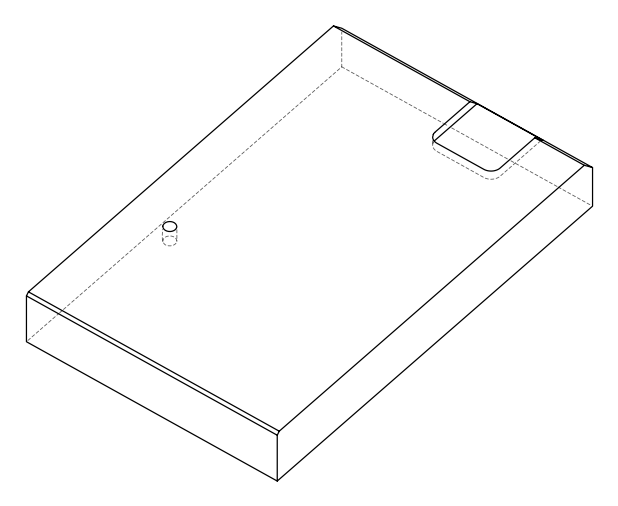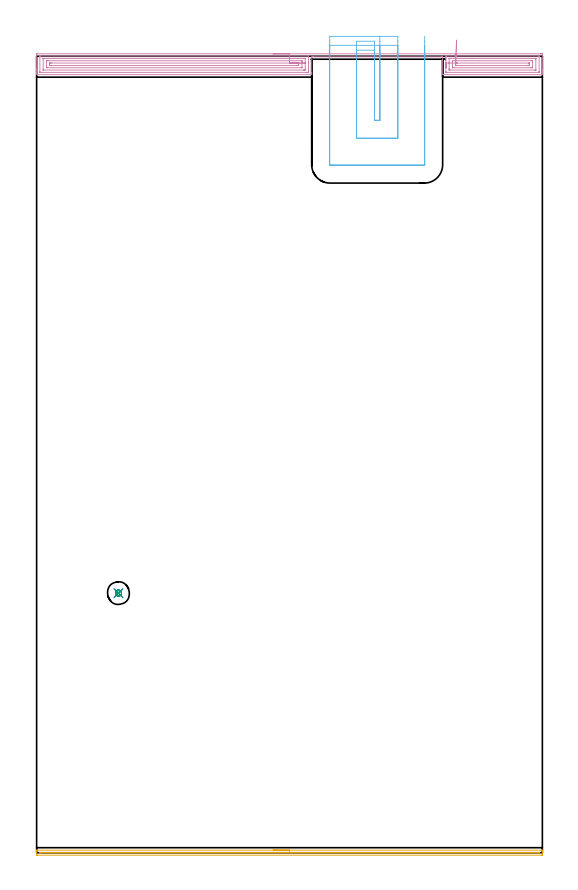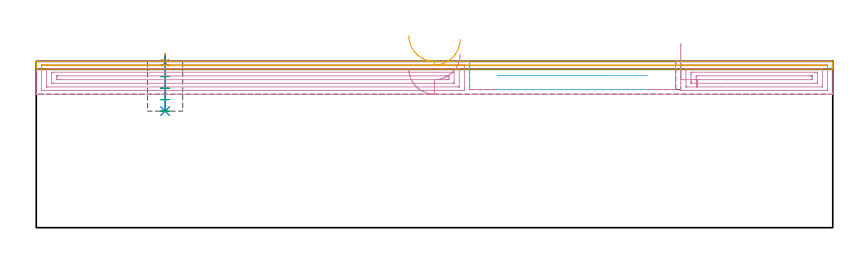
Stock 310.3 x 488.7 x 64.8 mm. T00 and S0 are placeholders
(PLAN: 6 operations, 4 tool changes, 18.1 min)
(1 SPOT_DRILL | STEP1POCKET | NXT0321_9005460120000 | 0.03 min | 2 mm3)
(2 DRILL_BLIND_HOLE_INTO_CENTER | STEP1POCKET | NXT0301_128 | 0.09 min | 2060 mm3)
(3 MILL_ROUGH_BLIND_HOLE_CONTOUR | STEP1POCKET | NXT0201_013 | Spiral | 0.37 min | 793 mm3)
(4 AREA_MILL | FG_CHAMFER_SURFACE | UGT0205_001 | 10.31 min | 25191 mm3)
(5 AREA_MILL_1 | FG_CHAMFER_SURFACE_1 | UGT0205_001 | 5.1 min | 1490 mm3)
(6 MILL_SLOT | SLOT_PARTIAL_RECTANGULAR | UGT0201_105 | Follow Part, ap 5.5, ae 75% | 2.15 min | 61928 mm3)
(TOOL NXT0321_9005460120000 | NC Spot Drill, 142deg, 12mm, Carbide, Uncoated | D12 PA142 FL30 Z2)
(TOOL NXT0301_128 | Carbide Drill 12mm [861.1-1200-036A1-GP GC34] | D12 PA150 FL37.4 Z2)
(TOOL NXT0201_013 | ENDMILL 10mm | D10 FL30 Z4)
(TOOL UGT0205_001 | Chamfer Mill 20 x 3 x 45 deg. | D20 FL50 Z2)
(TOOL UGT0201_105 | End Mill 22 mm | D22 FL25 Z2)
(OP 1 SPOT_DRILL)
G17 G21 G94 G90
T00 M6
G54
G17 G0 G90 X50.2 Y159.3 S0 M3
G43 Z74.8 H0
G94 G81 G98 Z64.21 F250. R67.8
G80
M5
M2
(OP 2 DRILL_BLIND_HOLE_INTO_CENTER)
G17 G21 G94 G90
T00 M6
G54
G17 G0 G90 X50.2 Y159.3 S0 M3
G43 Z74.8 H1
G94 G81 G98 Z45.4 F250. R66.8
G80
M5
M2
(OP 3 MILL_ROUGH_BLIND_HOLE_CONTOUR)
G17 G21 G94 G90
T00 M6
G54
G17 G0 G90 X50.2 Y159.3 S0 M3
G43 Z74.8 H0
Z63.32
G94 G3 X50.759 Y160.591 R0.767 F250.
X48.934 Y160.649 R1.291
X48.851 Y158.034 R1.85
X48.934 Y160.649 R-1.85
X48.892 Y159.341 R0.925
X50.2 Y159.3 R0.925
G0 Z58.84
G3 X50.759 Y160.591 R0.767
X48.934 Y160.649 R1.291
X48.851 Y158.034 R1.85
X48.934 Y160.649 R-1.85
X48.892 Y159.341 R0.925
X50.2 Y159.3 R0.925
G0 Z54.36
G3 X50.759 Y160.591 R0.767
X48.934 Y160.649 R1.291
X48.851 Y158.034 R1.85
X48.934 Y160.649 R-1.85
X48.892 Y159.341 R0.925
X50.2 Y159.3 R0.925
G0 Z49.88
G3 X50.759 Y160.591 R0.767
X48.934 Y160.649 R1.291
X48.851 Y158.034 R1.85
X48.934 Y160.649 R-1.85
X48.892 Y159.341 R0.925
X50.2 Y159.3 R0.925
G0 Z45.4
G3 X50.759 Y160.591 R0.767
X48.934 Y160.649 R1.291
X48.851 Y158.034 R1.85
X48.934 Y160.649 R-1.85
X48.892 Y159.341 R0.925
X50.2 Y159.3 R0.925
G0 Z74.8
M5
M2
(OP 4 AREA_MILL)
G17 G21 G94 G90
T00 M6
G54
G17 G0 G90 X145.15 Y490.2 S1061 M3
G43 Z74.8 H0
Z62.
G94 G1 X145.188 Z61.129 F250.
X145.302 Z60.264
X145.491 Z59.412
X145.753 Z58.58
X146.087 Z57.774
X146.49 Z57.
X146.958 Z56.264
X147.49 Z55.572
X148.079 Z54.929
X148.722 Z54.34
X149.414 Z53.809
X150.15 Z53.34
X150.924 Z52.937
X151.73 Z52.603
X152.562 Z52.341
X153.414 Z52.152
X154.278 Z52.038
X155.15 Z52.
X309.082
X309.683 Y490.199 Z52.001
X310.279 Y490.193 Z52.004
X310.293 Y490.192 Z52.006
X310.3 Y489.599 Z52.598
Y480.677 Z61.517
Y480.125 Z62.072
Y479.785 Z62.411
Y479.233 Z62.963
Y478.893 Z63.302
Y478.214 Z63.986
Y477.858 Z64.342
X310.293 Y477.457 Z64.735
X310.29 Y477.403 Z64.788
X310.13 Y477.4 Z64.8
X249.388
X249.109 Y477.404 Z64.79
X249.106 Y477.417 Z64.778
X249.1 Y477.5 Z64.695
Y486.214 Z55.985
Y488.34 Z53.859
Y488.4 Z53.8
X248.803
X248.495 Y488.394 Z53.793
X248.465 Y488.391 Z53.79
X248.409 Y488.4 Z53.799
X169.499 Z53.8
X169.456 Y488.392 Z53.79
X169.453 Z53.789
X169.442 Y488.393 Z53.791
X169.386 Y488.4 Z53.799
X168.8 Z53.8
Y478.503 Z63.694
Y478.001 Z64.194
X168.799 Y477.736 Z64.459
X168.79 Y477.403 Z64.79
X168.549 Y477.4 Z64.8
X0.17
X0.01 Y477.403 Z64.788
X0.007 Y477.457 Z64.735
X0. Y477.858 Z64.342
Y478.214 Z63.986
Y478.893 Z63.302
Y480.125 Z62.072
Y480.677 Z61.517
Y481.293 Z60.902
Y489.599 Z52.598
X0.002 Y489.877 Z52.32
X0.01 Y490.192 Z52.006
X0.325 Y490.199 Z51.999
X155.15 Y490.2 Z52.
Y488.786 Z53.414
X166.684 Y488.785 Z53.415
X166.762 Y488.784 Z53.416
X166.84 Y488.781 Z53.419
X166.856 Y488.779 Z53.421
X166.86 Y488.771 Z53.429
X166.835 Y488.634 Z53.566
X166.812 Y488.454 Z53.746
X166.8 Y487.777 Z54.423
Y479.785 Z62.415
X166.798 Y478.893 Z63.307
X166.797 Y478.858 Z63.342
X166.791 Y478.824 Z63.376
X166.762 Y478.821 Z63.379
X165.948 Y478.815 Z63.385
X165.869 Y478.814 Z63.386
X2.324 Y478.815 Z63.385
X2.166 Y478.817 Z63.383
X2.062 Y478.821 Z63.379
X2.009 Y478.825 Z63.375
X2.007 Y478.837 Z63.363
X2.004 Y478.893 Z63.307
X2. Y479.295 Z62.905
Y488.217 Z53.983
X2.004 Y488.707 Z53.493
X2.007 Y488.756 Z53.444
X2.009 Y488.776 Z53.424
X2.088 Y488.779 Z53.421
X2.245 Y488.784 Z53.416
X2.324 Y488.785 Z53.415
X2.403 Y488.786 Z53.414
X155.15
Y487.371 Z54.829
X164.083
X164.527 Y487.37 Z54.83
X164.737 Y487.367 Z54.833
X164.78 Y487.365 Z54.835
X164.79 Y487.362 Z54.838
X164.794 Y487.342 Z54.858
X164.797 Y487.293 Z54.907
X164.8 Y487.098 Z55.102
Y480.853 Z61.347
X164.79 Y480.237 Z61.963
X164.682 Y480.233 Z61.967
X164.53 Y480.23 Z61.97
X164.083 Y480.229 Z61.971
X163.639 Y480.228 Z61.972
X4.19 Y480.229 Z61.971
X4.04 Y480.231 Z61.969
X4.016 Y480.233 Z61.967
X4.01 Y480.234 Z61.966
X4.007 Y480.261 Z61.939
X4.002 Y480.362 Z61.838
X4. Y480.867 Z61.333
X4.001 Y487.111 Z55.089
X4.006 Y487.301 Z54.899
X4.01 Y487.354 Z54.846
X4.015 Y487.366 Z54.834
X4.023 Y487.367 Z54.833
X4.077 Y487.37 Z54.83
X4.19 Y487.371 Z54.829
X4.633
X155.15
Y485.957 Z56.243
X162.37
X162.702 Y485.952 Z56.248
X162.778 Y485.95 Z56.25
X162.79 Y485.904 Z56.296
X162.794 Y485.845 Z56.355
X162.799 Y485.528 Z56.672
Y481.959 Z60.241
X162.795 Y481.791 Z60.409
X162.79 Y481.659 Z60.541
X162.778 Y481.649 Z60.551
X162.757 Y481.646 Z60.554
X162.706 Y481.644 Z60.556
X162.296 Y481.643 Z60.557
X6.796
X6.043 Y481.65 Z60.55
X6.01 Y481.655 Z60.545
X6.006 Y481.702 Z60.498
X6.003 Y481.807 Z60.393
X6.001 Y482.017 Z60.183
X6. Y482.438 Z59.762
X6.001 Y485.572 Z56.628
X6.003 Y485.789 Z56.411
X6.006 Y485.898 Z56.302
X6.01 Y485.946 Z56.254
X6.056 Y485.951 Z56.249
X6.87 Y485.957 Z56.243
X6.943
X155.15
Y484.543 Z57.657
X159.319
X159.616
X160.215 Y484.54 Z57.66
X160.51 Y484.536 Z57.664
X160.79 Y484.529 Z57.671
X160.795 Y484.246 Z57.954
X160.798 Y483.957 Z58.243
X160.795 Y483.354 Z58.846
X160.793 Y483.071 Z59.129
X160.51 Y483.064 Z59.136
X159.912 Y483.059 Z59.141
X159.616 Y483.057 Z59.143
X159.02
X8.656 Y483.058 Z59.142
X8.056 Y483.061 Z59.139
X8.021 Y483.064 Z59.136
X8.01 Y483.07 Z59.13
X8.004 Y483.113 Z59.087
X8.002 Y483.354 Z58.846
X8. Y484.009 Z58.191
X8.001 Y484.246 Z57.954
X8.003 Y484.41 Z57.79
X8.007 Y484.491 Z57.709
X8.009 Y484.527 Z57.673
X8.063 Y484.536 Z57.664
X8.361 Y484.54 Z57.66
X8.656 Y484.542 Z57.658
X9.252 Y484.543 Z57.657
X155.15
X156.022 Z57.695
X156.886 Z57.809
X157.738 Z57.998
X158.57 Z58.26
X159.376 Z58.594
X160.15 Z58.997
X160.886 Z59.465
X161.578 Z59.997
X162.221 Z60.586
X162.81 Z61.229
X163.342 Z61.921
X163.81 Z62.657
X164.213 Z63.431
X164.547 Z64.237
X164.809 Z65.069
X164.998 Z65.921
X165.112 Z66.785
X165.15 Z67.657
G0 Z74.8
X251.1
Z71.799
G1 Y483.954 Z71.156
Y483.423 Z70.464
Y482.954 Z69.728
Y482.551 Z68.954
Y482.217 Z68.148
Y481.955 Z67.316
Y481.766 Z66.464
Y481.652 Z65.599
Y481.614 Z64.728
Y481.652 Z63.856
Y481.766 Z62.991
Y481.955 Z62.14
Y482.217 Z61.308
Y482.551 Z60.502
Y482.954 Z59.728
Y483.423 Z58.992
Y483.954 Z58.3
Y484.543 Z57.657
Y486.03 Z56.17
Y487.444 Z54.756
X251.098 Y487.815 Z54.385
X251.093 Y488.342 Z53.858
X251.082 Y488.524 Z53.676
X251.05 Y488.707 Z53.493
X251.038 Y488.774 Z53.426
X251.306 Y488.781 Z53.419
X251.464 Y488.785 Z53.415
X251.543 Y488.786 Z53.414
X251.622
X307.976 Y488.785 Z53.415
X308.134 Y488.783 Z53.417
X308.239 Y488.779 Z53.421
X308.291 Y488.775 Z53.425
X308.293 Y488.763 Z53.437
X308.296 Y488.707 Z53.493
X308.3 Y488.304 Z53.896
Y479.383 Z62.817
X308.296 Y478.893 Z63.307
X308.293 Y478.844 Z63.356
X308.291 Y478.824 Z63.376
X308.213 Y478.821 Z63.379
X308.055 Y478.816 Z63.384
X307.976 Y478.815 Z63.385
X307.897 Y478.814 Z63.386
X251.622
X251.543 Y478.815 Z63.385
X251.385 Y478.818 Z63.382
X251.11 Y478.826 Z63.374
X251.108 Y478.893 Z63.307
X251.101 Y479.413 Z62.787
X251.1 Y484.543 Z57.657
X253.1
X253.102 Y487.229 Z54.971
X253.107 Y487.332 Z54.868
X253.11 Y487.364 Z54.836
X253.129 Y487.366 Z54.834
X253.184 Y487.368 Z54.832
X253.408 Y487.371 Z54.829
X267.141
X306.11
X306.26 Y487.369 Z54.831
X306.284 Y487.367 Z54.833
X306.29 Y487.366 Z54.834
X306.293 Y487.339 Z54.861
X306.298 Y487.238 Z54.962
X306.299 Y487.112 Z55.088
X306.3 Y486.922 Z55.278
X306.299 Y480.489 Z61.711
X306.294 Y480.299 Z61.901
X306.29 Y480.246 Z61.954
X306.285 Y480.234 Z61.966
X306.277 Y480.233 Z61.967
X306.223 Y480.23 Z61.97
X306.11 Y480.229 Z61.971
X305.667 Y480.228 Z61.972
X253.408 Y480.229 Z61.971
X253.258 Y480.231 Z61.969
X253.139 Y480.234 Z61.966
X253.11 Y480.235 Z61.965
X253.107 Y480.282 Z61.918
X253.104 Y480.37 Z61.83
X253.101 Y480.677 Z61.523
X253.1 Y480.985 Z61.215
Y484.543 Z57.657
X255.1
Y485.233 Z56.967
Y485.327 Z56.873
X255.103 Y485.516 Z56.684
X255.11 Y485.894 Z56.306
X255.115 Y485.952 Z56.248
X255.12 Y485.954 Z56.246
X255.144 Y485.956 Z56.244
X255.195 Y485.957 Z56.243
X255.268
X303.504
X304.257 Y485.95 Z56.25
X304.29 Y485.945 Z56.255
X304.293 Y485.898 Z56.302
X304.297 Y485.793 Z56.407
X304.299 Y485.583 Z56.617
X304.3 Y485.162 Z57.038
Y482.486 Z59.714
X304.299 Y482.028 Z60.172
X304.297 Y481.811 Z60.389
X304.293 Y481.702 Z60.498
X304.29 Y481.654 Z60.546
X304.244 Y481.649 Z60.551
X303.431 Y481.643 Z60.557
X303.357
X256.015
X255.195 Y481.647 Z60.553
X255.115 Y481.65 Z60.55
X255.108 Y481.656 Z60.544
X255.102 Y481.662 Z60.538
X255.1 Y482.462 Z59.738
Y482.556 Z59.644
Y484.543 Z57.657
X257.108 Y484.469 Z57.731
X257.11 Y484.529 Z57.671
X257.28 Y484.536 Z57.664
X257.58 Y484.541 Z57.659
X257.874 Y484.542 Z57.658
X258.172 Y484.543 Z57.657
X301.644 Y484.542 Z57.658
X302.244 Y484.539 Z57.661
X302.279 Y484.536 Z57.664
X302.29 Y484.53 Z57.67
X302.296 Y484.487 Z57.713
X302.299 Y484.246 Z57.954
X302.3 Y483.591 Z58.609
X302.299 Y483.354 Z58.846
X302.297 Y483.19 Z59.01
X302.294 Y483.109 Z59.091
X302.291 Y483.073 Z59.127
X302.237 Y483.064 Z59.136
X301.939 Y483.06 Z59.14
X301.644 Y483.058 Z59.142
X301.048 Y483.057 Z59.143
X257.874
X257.277 Y483.059 Z59.141
X257.163 Y483.062 Z59.138
X257.121 Y483.064 Z59.136
X257.105 Y483.23 Z58.97
X257.103 Y483.354 Z58.846
X257.1 Y484.127 Z58.073
X257.108 Y484.469 Z57.731
X257.131 Y485.112 Z57.142
X257.157 Y485.803 Z56.611
X257.184 Y486.539 Z56.143
X257.213 Y487.312 Z55.74
X257.243 Y488.118 Z55.407
X257.274 Y488.949 Z55.145
X257.305 Y489.801 Z54.956
X257.338 Y490.665 Z54.843
X257.37 Y491.536 Z54.805
X257.402 Y492.407 Z54.843
X257.434 Y493.271 Z54.957
X257.466 Y494.122 Z55.146
X257.497 Y494.954 Z55.409
X257.527 Y495.759 Z55.743
X257.555 Y496.532 Z56.146
X257.583 Y497.267 Z56.615
X257.608 Y497.959 Z57.147
X257.632 Y498.601 Z57.736
G0 Z74.8
M5
M2
(OP 5 AREA_MILL_1)
G17 G21 G94 G90
T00 M6
G54
G17 G0 G90 X145.15 Y1.6 S1061 M3
G43 Z74.8 H0
G94 G1 X145.188 Z73.928 F250.
X145.302 Z73.063
X145.491 Z72.212
X145.753 Z71.38
X146.087 Z70.574
X146.49 Z69.8
X146.959 Z69.064
X147.49 Z68.372
X148.079 Z67.729
X148.722 Z67.139
X149.414 Z66.608
X150.15 Z66.14
X150.924 Z65.737
X151.73 Z65.403
X152.562 Z65.141
X153.414 Z64.952
X154.278 Z64.838
X155.15 Z64.8
X310.13
X310.29 Y1.597 Z64.788
X310.297 Y1.507 Z64.698
X310.3 Y1.41 Z64.609
Y1.144 Z64.343
Y0.484 Z63.678
Y-0.714 Z62.483
X310.297 Y-1.251 Z61.946
X310.295 Y-1.492 Z61.706
X310.256 Y-1.494 Z61.704
X310.001 Y-1.5 Z61.7
X0.617
X0.298 Y-1.499 Z61.701
X0.044 Y-1.494 Z61.704
X0.005 Y-1.492 Z61.706
X0. Y-1.251 Z61.946
Y0.484 Z63.678
Y1.41 Z64.61
X0.003 Y1.507 Z64.698
X0.01 Y1.597 Z64.788
X0.17 Y1.6 Z64.8
X155.15
Y0.186 Z63.386
X307.897 Y0.185 Z63.385
X308.205 Y0.184 Z63.384
X308.263 Y0.181 Z63.381
X308.287 Y0.179 Z63.379
X308.29 Y0.168 Z63.368
X308.297 Y0.095 Z63.295
X308.292 Y-0.056 Z63.144
X308.29 Y-0.076 Z63.124
X308.263 Y-0.079 Z63.121
X308.176 Y-0.082 Z63.118
X307.897 Y-0.085 Z63.115
X302.524 Y-0.086 Z63.114
X2.403 Y-0.085 Z63.115
X2.095 Y-0.084 Z63.116
X2.037 Y-0.081 Z63.119
X2.014 Y-0.079 Z63.121
X2.01 Y-0.068 Z63.132
X2.006 Y0.002 Z63.202
X2.019 Y0.179 Z63.379
X2.201 Y0.182 Z63.382
X2.403 Y0.184 Z63.384
X2.71 Y0.185 Z63.385
X2.99 Y0.186 Z63.386
X155.15
X156.022 Z63.424
X156.887 Z63.538
X157.738 Z63.726
X158.57 Z63.989
X159.376 Z64.323
X160.15 Z64.725
X160.886 Z65.194
X161.578 Z65.725
X162.221 Z66.315
X162.81 Z66.958
X163.342 Z67.65
X163.81 Z68.386
X164.213 Z69.16
X164.547 Z69.966
X164.809 Z70.798
X164.998 Z71.649
X165.112 Z72.514
X165.15 Z73.386
G0 Z74.8
M5
M2
(OP 6 MILL_SLOT)
G17 G21 G94 G90
T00 M6
G54
G17 G0 G90 X210.6 Y495.4 S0 M3
G43 Z74.8 H0
Z59.3
G94 G1 Y492.4 F250.
Y449.4 F500.
X207.3
Y492.4
X196.3
Y438.4
X221.6
Y492.4
Y495.4 F250.
X179.8 F500.
Y492.4 F250.
Y422.1 F500.
G3 X180. Y421.9 R0.2
G1 X237.9
G3 X238.1 Y422.1 R0.2
G1 Y492.4
Y495.4 F250.
G0 Z74.8
X210.6 Y500.899
Z53.8
G1 Y497.899
Y449.4 F500.
X207.3
Y497.899
X196.3
Y438.4
X221.6
Y497.899
Y500.899 F250.
X179.8
Y497.899
Y422.1 F500.
G3 X180. Y421.9 R0.2
G1 X237.9
G3 X238.1 Y422.1 R0.2
G1 Y497.899
Y500.899 F250.
G0 Z74.8
M5
M2
